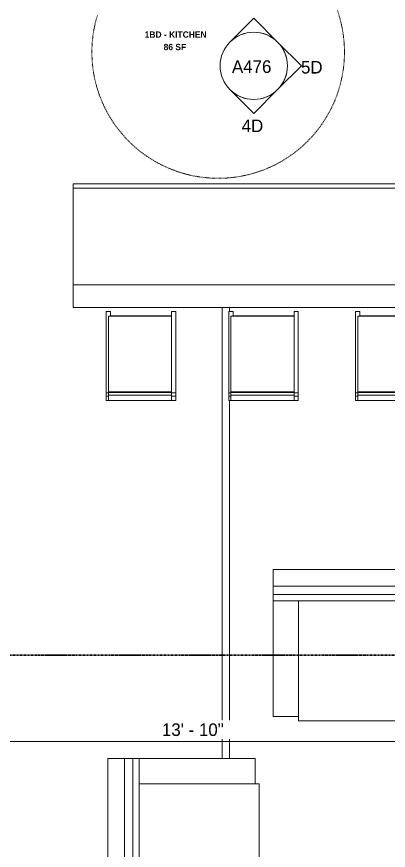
# Model space of a CAD drawing. Header units: inches. Extents: x -4058 to -1781, y 9814 to 12289.
# Drawn here: x -2762.6 to -2674.3, y 10120.8 to 10319 of the extents above; entities that cross this region are included whole.
import ezdxf

# ---------------------------------------------------------------- set-up
doc = ezdxf.new("R2010")
doc.units = ezdxf.units.IN
doc.header["$MEASUREMENT"] = 0
for name, pattern in [('Dash', [0.25, 0.125, -0.125]), ('Grid Line 1_2_', [0.875, 0.5, -0.125, 0.125, -0.125]), ('Grid Line 1_2__2_', [0.875, 0.5, -0.125, 0.125, -0.125])]:
    doc.linetypes.add(name, pattern=pattern)
for name, color, linetype, lineweight in [('0-1', 7, 'Continuous', 5), ('A-ANNO-DIMS', 211, 'Continuous', 9), ('A-ANNO-DIMS-32', 211, 'Continuous', 9), ('A-AREA-IDEN', 2, 'Continuous', 9), ('A-FLOR-1', 7, 'Continuous', 9), ('A-GENM', 5, 'Continuous', 9), ('A-GENM-2', 147, 'Dash', 9), ('A-WALL-2', 113, 'Continuous', 9), ('G-ANNO-SYMB-3', 111, 'Continuous', 9), ('I-FURN', 30, 'Continuous', 9), ('Q-CASE', 31, 'Continuous', 9), ('S-GRID-1', 1, 'Grid Line 1_2_', 9), ('S-GRID-2', 1, 'Grid Line 1_2__2_', 30)]:
    doc.layers.add(name, color=color, linetype=linetype, lineweight=lineweight)
doc.styles.add('Century Gothic', font='ufonts.com_century-gothic.ttf', dxfattribs={"height": 3})
doc.styles.add('Century Gothic_B', font='GOTHICB.TTF', dxfattribs={"height": 1.5})
doc.dimstyles.new('THE_DIMENSION_STRING_4', dxfattribs={"dimscale": 12, "dimtxt": 3.132505, "dimasz": 0.333333, "dimexe": 0.25, "dimexo": 0.166667, "dimgap": 0.041667, "dimtad": 1, "dimdec": 4, "dimrnd": 0.0625, "dimzin": 3, "dimdsep": 46, "dimlunit": 4, "dimtxsty": 'Century Gothic', "dimblk1": 'OBLIQUE', "dimblk2": 'OBLIQUE', "dimsah": 1, "dimcen": 0.09, "dimdle": 0.25, "dimazin": 0, "dimtfac": 1, "dimtdec": 4, "dimtix": 1, "dimtmove": 0, "dimatfit": 3, "dimfxl": 1, "dimtvp": 1, "dimtfill": 1, "dimfrac": 2, "dimtolj": 1, "dimtzin": 0, "dimarcsym": 2})

# ---------------------------------------------------------------- blocks, each defined once
blk = doc.blocks.new('CTR - 1st Phase - Shell_rvt-1-UNIT PLANS - 2ND FLOOR')
at = {"layer": 'A-FLOR-1'}
blk.add_line((-2713.75, 10142.59), (-2713.75, 10249.91), dxfattribs=at)
at = {"layer": 'S-GRID-1'}
blk.add_line((-1781.27, 10167.19), (-4041.78, 10167.19), dxfattribs=at)
blk = doc.blocks.new('CTR - 1st Phase -Stairs _ Elevators_rvt-1-UNIT PLANS - 2ND FLOOR')
at = {"layer": 'A-FLOR-1'}
for p, q in [((-2712, 10249.91), (-2712, 10248.92)), ((-2712, 10227.79), (-2712, 10142.59))]:
    blk.add_line(p, q, dxfattribs=at)
blk = doc.blocks.new('CTR - 1st Phase - Structure_rvt-1-UNIT PLANS - 2ND FLOOR')
at = {"layer": 'S-GRID-2'}
blk.add_line((-1781.27, 10167.19), (-4041.78, 10167.19), dxfattribs=at)
blk = doc.blocks.new('Couch-Both_Arms-Generic - 1-1372852-UNIT PLANS - 2ND FLOOR')
at = {"layer": 'I-FURN'}
for p, q in [((-36, 18.5), (36, 18.5)), ((-36, 17.5), (-36, 18.5)), ((36, 18.5), (36, 17.5)), ((-42, 17.5), (-36, 17.5)), ((-42, -10), (-42, 17.5)), ((-36, 17.5), (-36, -10)), ((36, 17.5), (42, 17.5)), ((36, -10), (36, 17.5)), ((42, 17.5), (42, -10)), ((-42, -10), (42, -10)), ((-42, -13.5), (-42, -10)), ((-42, -11.5), (42, -11.5)), ((42, -10), (42, -13.5)), ((-42, -13.5), (42, -13.5)), ((-42, -17.5), (-42, -13.5)), ((42, -13.5), (-42, -13.5)), ((42, -13.5), (42, -17.5)), ((42, -17.5), (-42, -17.5))]:
    blk.add_line(p, q, dxfattribs=at)
blk = doc.blocks.new('Couch-Both_Arms-Generic - 2-1523460-UNIT PLANS - 2ND FLOOR')
at = {"layer": 'I-FURN'}
for p, q in [((-18, 18.5), (18, 18.5)), ((-18, 17.5), (-18, 18.5)), ((18, 18.5), (18, 17.5)), ((-24, 17.5), (-18, 17.5)), ((-24, -10), (-24, 17.5)), ((-18, 17.5), (-18, -10)), ((18, 17.5), (24, 17.5)), ((18, -10), (18, 17.5)), ((24, 17.5), (24, -10)), ((-24, -10), (24, -10)), ((-24, -13.5), (-24, -10)), ((-24, -11.5), (24, -11.5)), ((24, -10), (24, -13.5)), ((-24, -13.5), (24, -13.5)), ((-24, -17.5), (-24, -13.5)), ((24, -13.5), (-24, -13.5)), ((24, -13.5), (24, -17.5)), ((24, -17.5), (-24, -17.5))]:
    blk.add_line(p, q, dxfattribs=at)
blk = doc.blocks.new('Bar_Stool_6722_1_ - Bar_Stool_6722_1_-1372833-UNIT PLANS - 2ND FLOOR')
at = {"layer": 'I-FURN'}
for p, q in [((1, 0), (0, 0)), ((0, 0), (0, -0.98)), ((1, -1.24), (1, 0)), ((16, 0), (1, 0)), ((16, 0), (16, -1.24)), ((0, -0.98), (1, -0.98)), ((0, -0.98), (0, -1.78)), ((0, -1.78), (1, -1.78)), ((0, -17.72), (0, -1.78)), ((1, -1.91), (1, -1.24)), ((16, -1.24), (1, -1.24)), ((1, -1.91), (16, -1.91)), ((1, -2.03), (1, -1.91)), ((16.5, 0), (16, 0)), ((16, -0.98), (16.5, -0.98)), ((16, -1.24), (16, -1.91)), ((16, -1.78), (16.5, -1.78)), ((16, -1.91), (16, -2.03)), ((16.5, -0.98), (16.5, 0)), ((16.5, -1.78), (16.5, -0.98)), ((16.5, -1.78), (16.5, -17.72)), ((1, -17.63), (1, -2.03)), ((1, -2.03), (16, -2.03)), ((16, -2.03), (16, -17.63)), ((0, -19.21), (0, -17.72)), ((1, -19.89), (1, -17.63)), ((16, -17.63), (16, -19.89)), ((16.5, -17.72), (16.5, -19.21)), ((0, -21.13), (0, -19.21)), ((16.5, -19.21), (16.5, -21.13)), ((0, -21.13), (1, -21.13)), ((1, -19.99), (1, -19.89)), ((1, -19.99), (1, -20.06)), ((1, -20), (16, -20)), ((1, -20.06), (1, -20.14)), ((15.5, -20.14), (1, -20.14)), ((1, -20.14), (1, -21.13)), ((15.5, -20.06), (15.5, -19.99)), ((15.5, -20.14), (15.5, -20.06)), ((15.5, -21.13), (15.5, -20.14)), ((15.5, -21.13), (16.5, -21.13)), ((16, -19.89), (16, -19.99))]:
    blk.add_line(p, q, dxfattribs=at)
blk = doc.blocks.new('OD_CW_Base Cabinet - OD_CW_Base Cabinet-3870047-UNIT PLANS - 2ND FLOOR')
at = {"layer": 'Q-CASE'}
for p, q in [((0.74, -24), (0.74, 0)), ((0.74, 0), (107.93, 0)), ((0.74, -1), (0.74, 0)), ((0.74, 0), (107.93, 0)), ((107.93, -1), (0.74, -1)), ((0.74, -24), (0.74, -1)), ((0.74, -1), (107.93, -1)), ((107.93, 0), (107.93, -24)), ((107.93, 0), (107.93, -1)), ((107.93, -1), (107.93, -24)), ((107.93, -24), (0.74, -24)), ((107.93, -24), (0.74, -24))]:
    blk.add_line(p, q, dxfattribs=at)
blk = doc.blocks.new('ADA Clearances - 5ft Circle-4171342-UNIT PLANS - 2ND FLOOR')
at = {"layer": 'A-GENM-2'}
for start, end in [(0, 156.782), (162.8714, 0)]:
    blk.add_arc((0, 0), 30, start, end, dxfattribs=at)
blk = doc.blocks.new('Elevation - Filled Arrow-152140-UNIT PLANS - 2ND FLOOR')
at = {"layer": 'G-ANNO-SYMB-3'}
for start, end in [(360, 180), (180, 360)]:
    blk.add_arc((0, 0), 0.25, start, end, dxfattribs=at)
blk = doc.blocks.new('Elevation - Filled Arrow-151867-UNIT PLANS - 2ND FLOOR')
at = {"layer": 'G-ANNO-SYMB-3'}
for p, q in [((0, 0.3536), (-0.1768, 0.1768)), ((0.1768, 0.1768), (0, 0.3536))]:
    blk.add_line(p, q, dxfattribs=at)
blk.add_arc((0, 0), 0.25, 45, 135, dxfattribs=at)
blk = doc.blocks.new('DIMBLOCK855-UNIT PLANS - 2ND FLOOR')
at = {"layer": 'A-ANNO-DIMS-32'}
for p, q in [((-2637.5, 10144.99), (-2637.5, 10149.63)), ((-2803.52, 10147.46), (-2803.52, 10143.63)), ((-2803.52, 10146.63), (-2803.52, 10147.46)), ((-2806.52, 10146.63), (-2634.5, 10146.63)), ((-2637.5, 10146.63), (-2637.5, 10144.99))]:
    blk.add_line(p, q, dxfattribs=at)
at = {"layer": 'A-ANNO-DIMS-32', "lineweight": 50}
for p, q in [((-2803.52, 10146.63), (-2801.52, 10148.63)), ((-2637.5, 10146.63), (-2635.5, 10148.63)), ((-2803.52, 10146.63), (-2805.52, 10144.63)), ((-2637.5, 10146.63), (-2639.5, 10144.63))]:
    blk.add_line(p, q, dxfattribs=at)
at = {"layer": 'A-ANNO-DIMS-32', "color": 0, "insert": (-2728.09, 10150.97), "char_height": 3, "width": 18.1984, "attachment_point": 1, "line_spacing_factor": 0.984502, "style": 'Century Gothic', "bg_fill": 3, "box_fill_scale": 1.25, "bg_fill_color": 256, "bg_fill_true_color": 13158600, "bg_fill_transparency": 0}
blk.add_mtext('13\' - 10"', dxfattribs=at)
blk = doc.blocks.new('_Oblique')
at = {"color": 0, "linetype": 'ByBlock', "lineweight": -2}
blk.add_line((-0.5, -0.5), (0.5, 0.5), dxfattribs=at)

msp = doc.modelspace()

# ---------------------------------------------------------------- linework, layer by layer
at = {"layer": 'A-WALL-2'}
for p in [(-2749.19874, 10255.2894), (-2642.01124, 10249.9144)]:
    msp.add_line(p, (-2749.19874, 10249.9144), dxfattribs=at)

# ---------------------------------------------------------------- block references
at = {"layer": '0-1'}
for name in ['CTR - 1st Phase - Shell_rvt-1-UNIT PLANS - 2ND FLOOR', 'CTR - 1st Phase - Structure_rvt-1-UNIT PLANS - 2ND FLOOR', 'CTR - 1st Phase -Stairs _ Elevators_rvt-1-UNIT PLANS - 2ND FLOOR']:
    msp.add_blockref(name, (0, 0), dxfattribs=at)
at = {"layer": 'A-GENM'}
msp.add_blockref('ADA Clearances - 5ft Circle-4171342-UNIT PLANS - 2ND FLOOR', (-2714.72374, 10310.6019), dxfattribs=at)
at = {"layer": 'G-ANNO-SYMB-3', "xscale": 31.99999999999999, "yscale": 31.99999999999999, "zscale": 31.99999999999999}
for name in ['Elevation - Filled Arrow-151867-UNIT PLANS - 2ND FLOOR', 'Elevation - Filled Arrow-152140-UNIT PLANS - 2ND FLOOR']:
    msp.add_blockref(name, (-2706.27443, 10307.35151), dxfattribs=at)
at = {"layer": 'G-ANNO-SYMB-3', "extrusion": (0, 0, -1), "xscale": 31.99999999999999, "yscale": 31.99999999999999, "zscale": 31.99999999999999}
for rotation in [89.99999999999991, 180]:
    msp.add_blockref('Elevation - Filled Arrow-151867-UNIT PLANS - 2ND FLOOR', (2706.27443, 10307.35151), dxfattribs=dict(at, rotation=rotation))
at = {"layer": 'I-FURN'}
for name, p, rotation in [('Bar_Stool_6722_1_ - Bar_Stool_6722_1_-1372833-UNIT PLANS - 2ND FLOOR', (-2724.81003, 10227.7894), 180), ('Bar_Stool_6722_1_ - Bar_Stool_6722_1_-1372833-UNIT PLANS - 2ND FLOOR', (-2695.68871, 10227.7894), 180), ('Bar_Stool_6722_1_ - Bar_Stool_6722_1_-1372833-UNIT PLANS - 2ND FLOOR', (-2665.56739, 10227.7894), 180), ('Couch-Both_Arms-Generic - 2-1523460-UNIT PLANS - 2ND FLOOR', (-2677.64874, 10170.08637), 180), ('Couch-Both_Arms-Generic - 1-1372852-UNIT PLANS - 2ND FLOOR', (-2723.47374, 10100.58637), 269.9999999999437)]:
    msp.add_blockref(name, p, dxfattribs=dict(at, rotation=rotation))
at = {"layer": 'Q-CASE'}
msp.add_blockref('OD_CW_Base Cabinet - OD_CW_Base Cabinet-3870047-UNIT PLANS - 2ND FLOOR', (-2749.93644, 10279.2894), dxfattribs=at)

# ---------------------------------------------------------------- texts
at = {"layer": 'A-AREA-IDEN', "char_height": 1.5, "attachment_point": 1, "style": 'Century Gothic_B'}
for s, insert, width in [('1BD - KITCHEN', (-2732.18064, 10315.5362), 16.665), ('86 SF', (-2727.683, 10312.5745), 5.757)]:
    msp.add_mtext(s, dxfattribs=dict(at, insert=insert, width=width))
at = {"layer": 'G-ANNO-SYMB-3', "char_height": 3, "attachment_point": 1, "style": 'Century Gothic'}
for s, insert, width in [('A476', (-2711.45037, 10308.65794), 12.221), ('5D', (-2695.04897, 10308.52352), 6.666), ('4D', (-2709.14232, 10294.58485), 6.666)]:
    msp.add_mtext(s, dxfattribs=dict(at, insert=insert, width=width))

# ---------------------------------------------------------------- next in the draw order: dimensions: what is measured, and where the dimension line sits
at = {"layer": 'A-ANNO-DIMS'}
dim = msp.add_linear_dim(base=(-2637.49874, 10146.62708), p1=(-2803.52374, 10149.45551), p2=(-2637.49874, 10146.9894), dimstyle='THE_DIMENSION_STRING_4', override={"dimpost": '<>', "dimfxl": 166.043315}, dxfattribs=at)
dim.commit()
dim.dimension.update_dxf_attribs({"geometry": 'DIMBLOCK855-UNIT PLANS - 2ND FLOOR', "text_midpoint": (-2720.51124, 10148.70254)})

doc.saveas('drawing.dxf')
